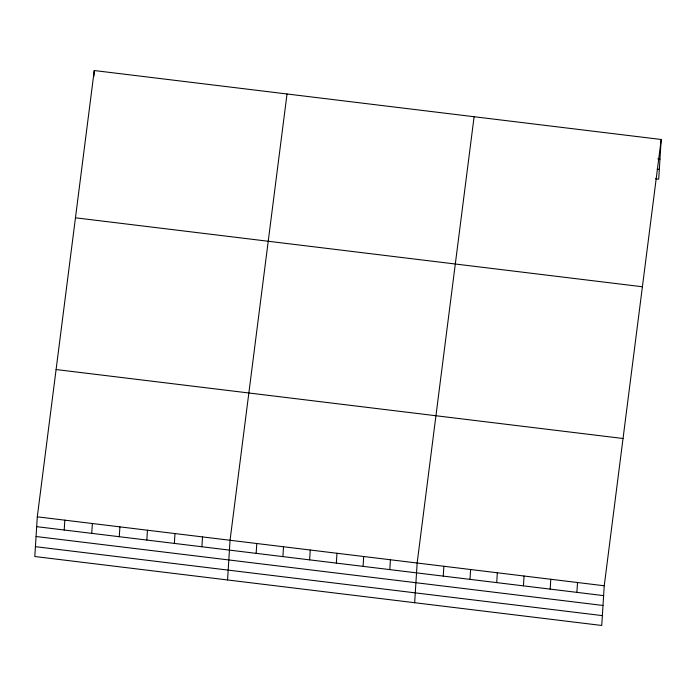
<?xml version="1.0" encoding="UTF-8"?>
<svg xmlns="http://www.w3.org/2000/svg" width="696" height="696" viewBox="0 0 696 696"><rect width="100%" height="100%" fill="white"/><g stroke="black" fill="none" stroke-linecap="round" stroke-linejoin="round"><path stroke-width="1.04" d="M37.297 516.815L34.8 556.513L601.744 625.469L604.241 585.771L661.2 139.487L94.256 70.531L37.297 516.815L604.241 585.771M64.215 530.013L64.832 520.164M93.89 76.438L94.256 70.531M91.75 533.362L92.368 523.514M119.286 536.712L119.912 526.863M146.83 540.061L147.448 530.213M174.365 543.411L174.983 533.562M201.901 546.76L202.519 536.912M227.557 579.959L230.054 540.261L287.022 93.977M256.163 553.355L256.789 543.506M282.889 556.609L283.516 546.76M309.624 559.862L310.242 550.014M336.351 563.107L336.968 553.259M363.077 566.361L363.695 556.513M389.803 569.615L390.421 559.767M414.651 602.719L417.148 563.012L474.107 116.728M443.256 576.114L443.874 566.266M469.983 579.368L470.6 569.519M496.709 582.613L497.327 572.764M523.435 585.867L524.062 576.018M550.162 589.12L550.788 579.272M576.897 592.366L577.515 582.517M661.2 139.487L658.703 179.185L655.493 178.794M657.824 158.923L659.965 159.184M657.181 169.076L659.321 169.337M75.464 217.804L642.399 286.761M56.098 369.541L623.033 438.497M36.679 526.663L603.623 595.619M36.062 536.512L602.997 605.468M35.418 546.664L602.362 615.621"/></g></svg>
